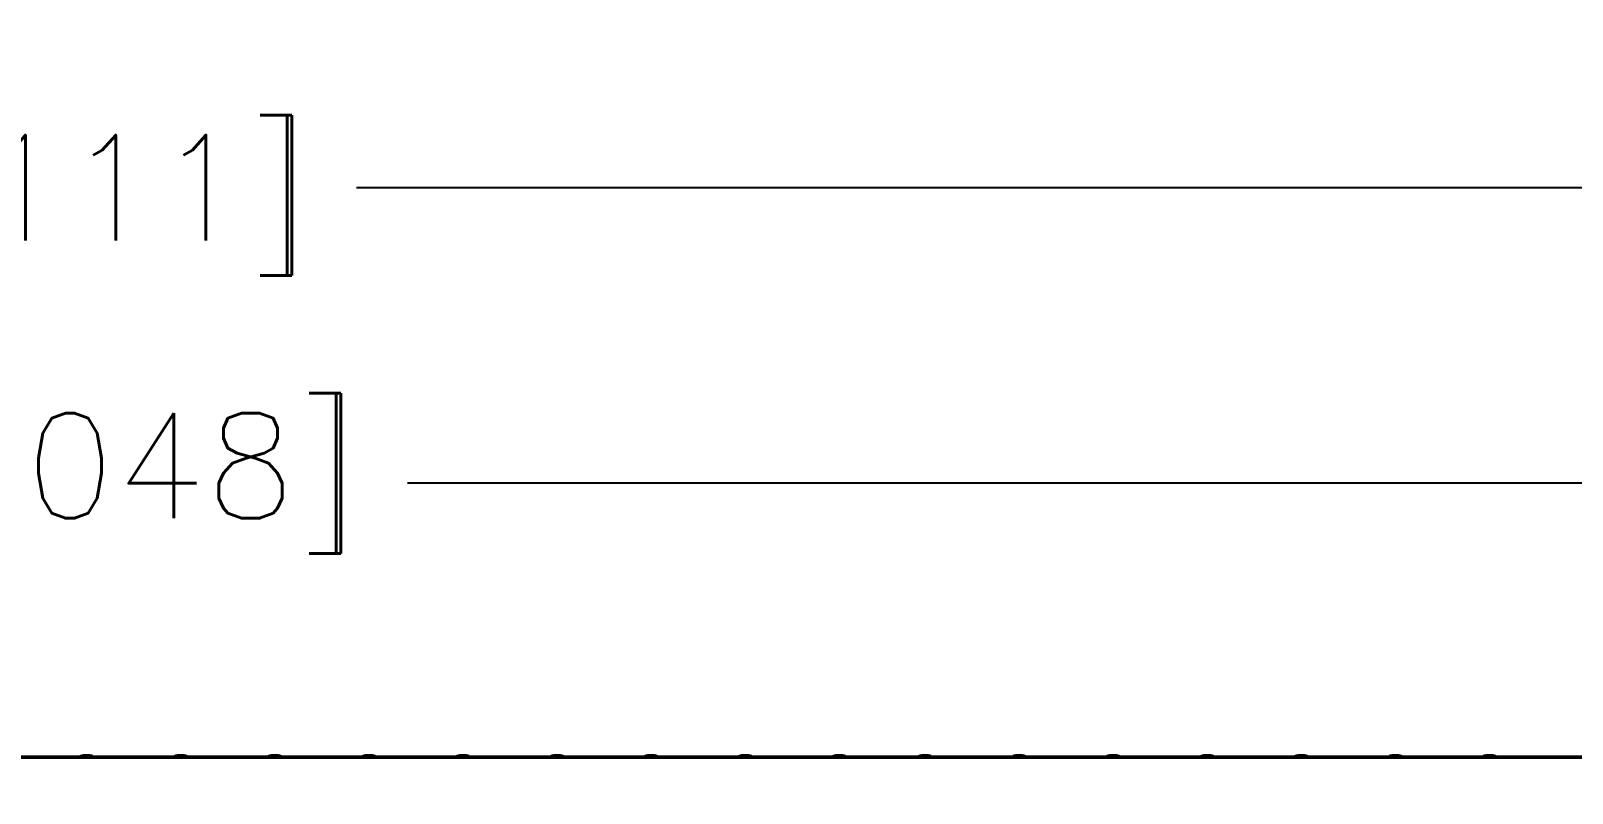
# Model space of a CAD drawing. Header units: inches. Extents: x 6 to 170, y 1 to 50.
# Drawn here: x 106.93 to 128.88, y 16.79 to 27.66 of the extents above; entities that cross this region are included whole.
import ezdxf

# ---------------------------------------------------------------- set-up
doc = ezdxf.new("R2010")
doc.units = ezdxf.units.IN
doc.header["$LTSCALE"] = 8
doc.header["$MEASUREMENT"] = 0
doc.layers.add('Visible (ANSI)', color=7, linetype='Continuous', lineweight=50)
doc.styles.get("Standard").update_dxf_attribs({"font": 'romans.shx'})
doc.dimstyles.get("Standard").update_dxf_attribs({"dimtxt": 1.5, "dimasz": 0.75, "dimexe": 0.5, "dimexo": 0.5, "dimgap": 0.09, "dimtad": 0, "dimtih": 1, "dimtoh": 1, "dimdec": 5, "dimzin": 0, "dimdsep": 46, "dimlunit": 5, "dimtxsty": 'Standard', "dimcen": 0, "dimclrd": 256, "dimclre": 256, "dimclrt": 256, "dimadec": 0, "dimazin": 0, "dimtfac": 0.75, "dimtdec": 5, "dimtofl": 0, "dimtmove": 0, "dimatfit": 3, "dimfxl": 0, "dimtolj": 1, "dimtzin": 0, "dimlwd": -1, "dimlwe": -1, "dimarcsym": 0})

# ---------------------------------------------------------------- blocks, each defined once
blk = doc.blocks.new('*D8')
for p, q in [((47.052, 17.807), (47.052, 21.711)), ((167.052, 17.807), (167.052, 21.711)), ((48.552, 21.211), (99.078, 21.211)), ((165.552, 21.211), (112.292, 21.211))]:
    blk.add_line(p, q)
for points in [[(48.552, 21.461), (48.552, 20.961), (47.052, 21.211)], [(165.552, 21.461), (165.552, 20.961), (167.052, 21.211)]]:
    blk.add_solid(points)
at = {"layer": 'Defpoints', "color": 0}
for p in [(167.052, 21.211), (47.052, 17.307), (167.052, 17.307)]:
    blk.add_point(p, dxfattribs=at)
at = {"insert": (105.685, 21.211), "char_height": 1.5, "attachment_point": 5}
blk.add_mtext('\\A1;120 [3048]', dxfattribs=at)
blk = doc.blocks.new('*D9')
for p, q in [((44.552, 15.152), (44.552, 25.921)), ((167.052, 17.807), (167.052, 25.921)), ((46.052, 25.421), (97.442, 25.421)), ((165.552, 25.421), (111.567, 25.421))]:
    blk.add_line(p, q)
for points in [[(46.052, 25.671), (46.052, 25.171), (44.552, 25.421)], [(165.552, 25.671), (165.552, 25.171), (167.052, 25.421)]]:
    blk.add_solid(points)
at = {"layer": 'Defpoints', "color": 0}
for p in [(167.052, 25.421), (167.052, 17.307), (44.552, 14.652)]:
    blk.add_point(p, dxfattribs=at)
at = {"insert": (104.504, 25.421), "char_height": 1.5, "attachment_point": 5}
blk.add_mtext('\\A1;122{\\H0.750000x;\\S1/2;} [3111]', dxfattribs=at)

msp = doc.modelspace()

# ---------------------------------------------------------------- linework, layer by layer
at = {"layer": 'Visible (ANSI)'}
for p, q in [((47.052053, 17.307259), (167.052053, 17.307259)), ((107.693672, 17.327259), (107.750434, 17.327259)), ((109.033672, 17.327259), (109.090434, 17.327259)), ((110.373672, 17.327259), (110.430434, 17.327259)), ((111.713672, 17.327259), (111.770434, 17.327259)), ((113.053672, 17.327259), (113.110434, 17.327259)), ((114.393672, 17.327259), (114.450434, 17.327259)), ((115.733672, 17.327259), (115.790434, 17.327259)), ((117.073672, 17.327259), (117.130434, 17.327259)), ((118.413672, 17.327259), (118.470434, 17.327259)), ((119.633672, 17.327259), (119.690434, 17.327259)), ((120.973672, 17.327259), (121.030434, 17.327259)), ((122.313672, 17.327259), (122.370434, 17.327259)), ((123.653672, 17.327259), (123.710434, 17.327259)), ((124.993672, 17.327259), (125.050434, 17.327259)), ((126.333672, 17.327259), (126.390434, 17.327259)), ((127.673672, 17.327259), (127.730434, 17.327259))]:
    msp.add_line(p, q, dxfattribs=at)
for centre, start, end in [((107.693672, 17.202259), 90, 122.8598804), ((107.750434, 17.202259), 57.1401196, 90), ((109.033672, 17.202259), 90, 122.8598804), ((109.090434, 17.202259), 57.1401196, 90), ((110.373672, 17.202259), 90, 122.8598804), ((110.430434, 17.202259), 57.1401196, 90), ((111.713672, 17.202259), 90, 122.8598804), ((111.770434, 17.202259), 57.1401196, 90), ((113.053672, 17.202259), 90, 122.8598804), ((113.110434, 17.202259), 57.1401196, 90), ((114.393672, 17.202259), 90, 122.8598804), ((114.450434, 17.202259), 57.1401196, 90), ((115.733672, 17.202259), 90, 122.8598804), ((115.790434, 17.202259), 57.1401196, 90), ((117.073672, 17.202259), 90, 122.8598804), ((117.130434, 17.202259), 57.1401196, 90), ((118.413672, 17.202259), 90, 122.8598804), ((118.470434, 17.202259), 57.1401196, 90), ((119.633672, 17.202259), 90, 122.8598804), ((119.690434, 17.202259), 57.1401196, 90), ((120.973672, 17.202259), 90, 122.8598804), ((121.030434, 17.202259), 57.1401196, 90), ((122.313672, 17.202259), 90, 122.8598804), ((122.370434, 17.202259), 57.1401196, 90), ((123.653672, 17.202259), 90, 122.8598804), ((123.710434, 17.202259), 57.1401196, 90), ((124.993672, 17.202259), 90, 122.8598804), ((125.050434, 17.202259), 57.1401196, 90), ((126.333672, 17.202259), 90, 122.8598804), ((126.390434, 17.202259), 57.1401196, 90), ((127.673672, 17.202259), 90, 122.8598804), ((127.730434, 17.202259), 57.1401196, 90)]:
    msp.add_arc(centre, 0.125, start, end, dxfattribs=at)

# ---------------------------------------------------------------- dimensions: what is measured, and where the dimension line sits
at = {"color": 7}
for base, p1, picture, middle in [((167.052053, 25.421078), (44.552063, 14.652259), '*D9', (104.504032, 25.421078)), ((167.052053, 21.21134), (47.052053, 17.307259), '*D8', (105.685186, 21.21134))]:
    dim = msp.add_linear_dim(base=base, p1=p1, p2=(167.052053, 17.307259), dimstyle='Standard', override={"dimasz": 1.5, "dimgap": 0.25, "dimtix": 1}, dxfattribs=at)
    dim.commit()
    dim.dimension.update_dxf_attribs({"geometry": picture, "text_midpoint": middle, "dimtype": 160})

doc.saveas('drawing.dxf')
